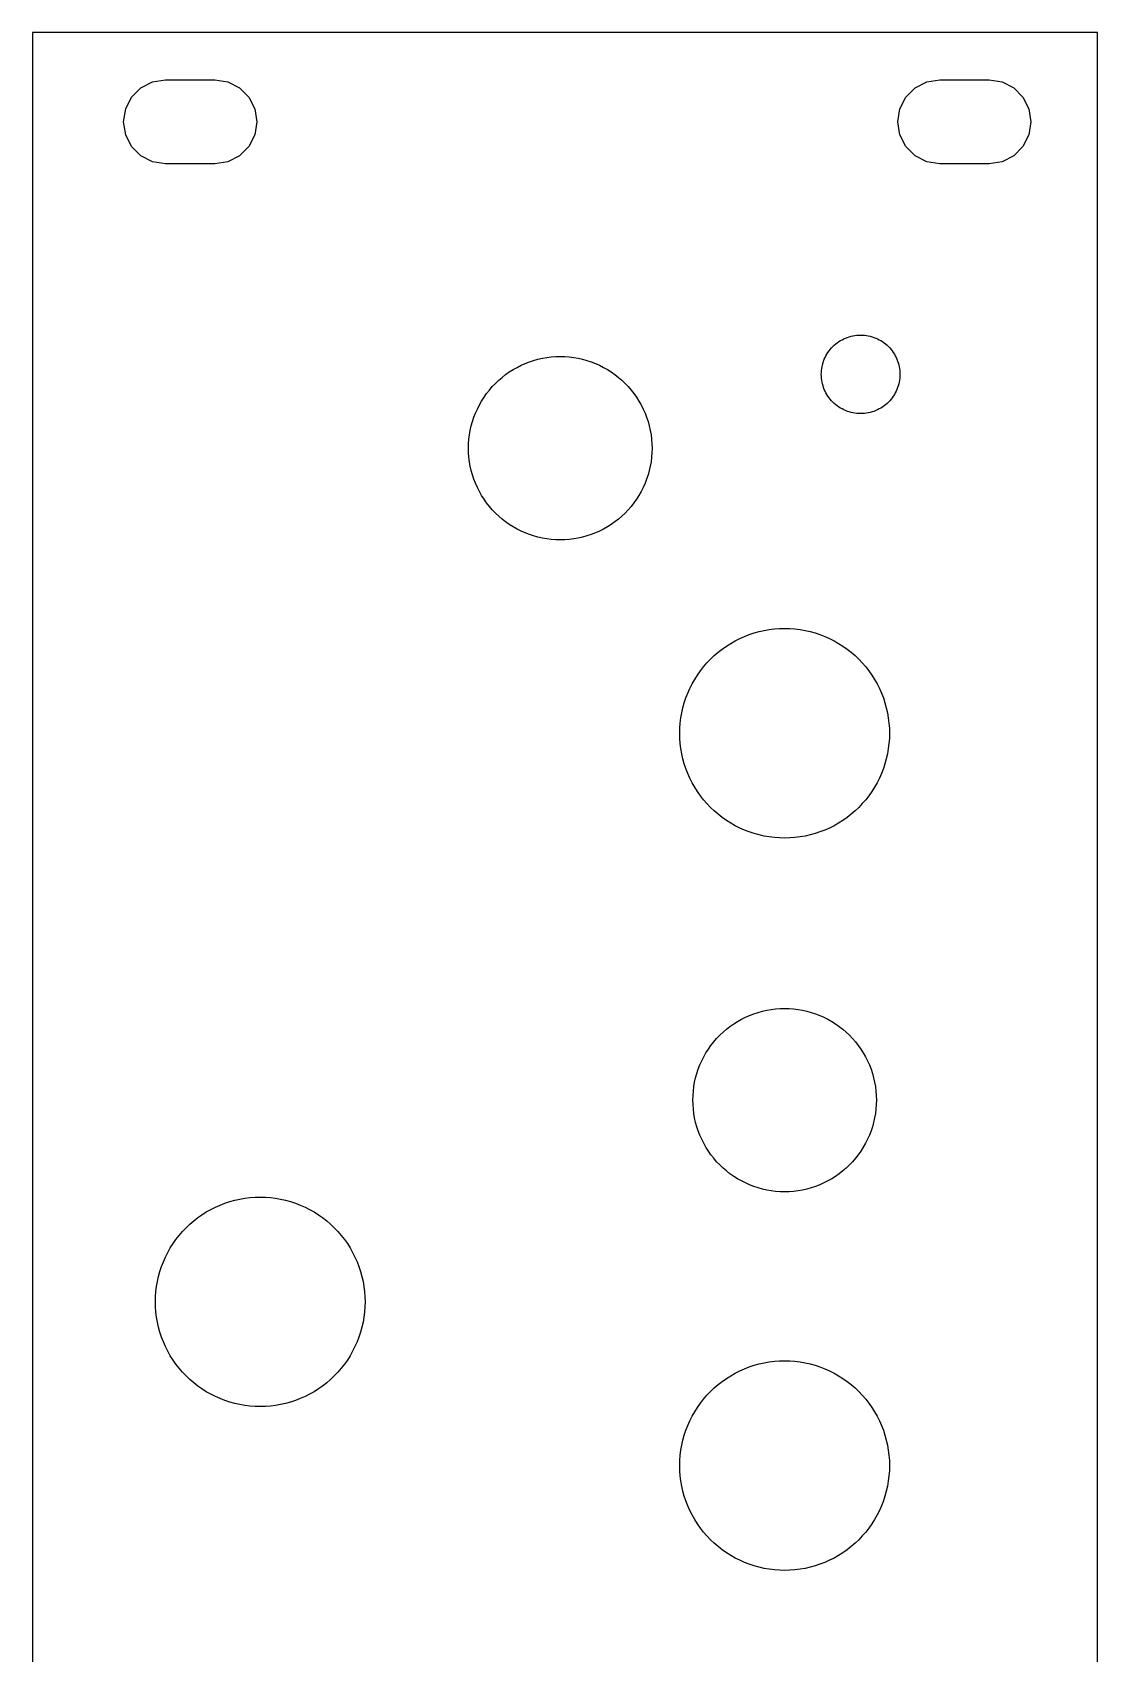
# Model space of a CAD drawing. Header units: metres. Extents: x -41 to 0, y -128 to 0.
# Drawn here: x -40.6 to 0, y -61.9 to 0 of the extents above; entities that cross this region are included whole.
import ezdxf

# ---------------------------------------------------------------- set-up
doc = ezdxf.new("R2010")
doc.units = ezdxf.units.M

msp = doc.modelspace()

# ---------------------------------------------------------------- linework, layer by layer
for p, q in [((0, 0), (-40.64, 0)), ((-40.64, 0), (-40.64, -128.5)), ((0, -128.5), (0, 0)), ((-36.0544, -1.89081), (-35.56, -1.8125)), ((-35.56, -1.8125), (-33.68, -1.8125)), ((-33.68, -1.8125), (-33.1856, -1.89081)), ((-6.51442, -1.89081), (-6.01999, -1.8125)), ((-6.01999, -1.8125), (-4.14, -1.8125)), ((-4.14, -1.8125), (-3.64557, -1.89081)), ((-37.0817, -2.91806), (-36.8544, -2.47203)), ((-36.8544, -2.47203), (-36.5004, -2.11807)), ((-36.5004, -2.11807), (-36.0544, -1.89081)), ((-33.1856, -1.89081), (-32.7395, -2.11807)), ((-32.7395, -2.11807), (-32.3856, -2.47203)), ((-32.3856, -2.47203), (-32.1583, -2.91806)), ((-7.54169, -2.91806), (-7.31442, -2.47203)), ((-7.31442, -2.47203), (-6.96045, -2.11807)), ((-6.96045, -2.11807), (-6.51442, -1.89081)), ((-3.64557, -1.89081), (-3.19954, -2.11807)), ((-3.19954, -2.11807), (-2.84557, -2.47203)), ((-2.84557, -2.47203), (-2.6183, -2.91806)), ((-37.16, -3.41249), (-37.0817, -2.91806)), ((-32.1583, -2.91806), (-32.08, -3.41249)), ((-7.62, -3.41249), (-7.54169, -2.91806)), ((-2.6183, -2.91806), (-2.53999, -3.41249)), ((-37.0817, -3.90692), (-37.16, -3.41249)), ((-32.08, -3.41249), (-32.1583, -3.90692)), ((-7.54169, -3.90692), (-7.62, -3.41249)), ((-2.53999, -3.41249), (-2.6183, -3.90692)), ((-36.8544, -4.35295), (-37.0817, -3.90692)), ((-32.1583, -3.90692), (-32.3856, -4.35295)), ((-7.31442, -4.35295), (-7.54169, -3.90692)), ((-2.6183, -3.90692), (-2.84557, -4.35295)), ((-36.5004, -4.70692), (-36.8544, -4.35295)), ((-36.0544, -4.93419), (-36.5004, -4.70692)), ((-35.56, -5.0125), (-36.0544, -4.93419)), ((-33.1856, -4.93419), (-33.68, -5.0125)), ((-32.7395, -4.70692), (-33.1856, -4.93419)), ((-32.3856, -4.35295), (-32.7395, -4.70692)), ((-6.96045, -4.70692), (-7.31442, -4.35295)), ((-6.51442, -4.93419), (-6.96045, -4.70692)), ((-6.01999, -5.0125), (-6.51442, -4.93419)), ((-3.64557, -4.93419), (-4.14, -5.0125)), ((-3.19954, -4.70692), (-3.64557, -4.93419)), ((-2.84557, -4.35295), (-3.19954, -4.70692)), ((-33.68, -5.0125), (-35.56, -5.0125)), ((-4.14, -5.0125), (-6.01999, -5.0125)), ((-9.81114, -11.7634), (-9.74709, -11.7271)), ((-9.74709, -11.7271), (-9.68132, -11.694)), ((-9.68132, -11.694), (-9.61401, -11.6642)), ((-9.61401, -11.6642), (-9.54533, -11.6377)), ((-9.54533, -11.6377), (-9.47542, -11.6146)), ((-9.47542, -11.6146), (-9.40446, -11.5949)), ((-9.40446, -11.5949), (-9.33263, -11.5788)), ((-9.33263, -11.5788), (-9.26009, -11.5662)), ((-9.26009, -11.5662), (-9.18701, -11.5572)), ((-9.18701, -11.5572), (-9.11359, -11.5518)), ((-9.11359, -11.5518), (-9.03999, -11.55)), ((-9.03999, -11.55), (-8.96638, -11.5518)), ((-8.96638, -11.5518), (-8.89296, -11.5572)), ((-8.89296, -11.5572), (-8.8199, -11.5662)), ((-8.8199, -11.5662), (-8.74736, -11.5788)), ((-8.74736, -11.5788), (-8.67552, -11.5949)), ((-8.67552, -11.5949), (-8.60457, -11.6146)), ((-8.60457, -11.6146), (-8.53465, -11.6377)), ((-8.53465, -11.6377), (-8.46597, -11.6642)), ((-8.46597, -11.6642), (-8.39867, -11.694)), ((-8.39867, -11.694), (-8.3329, -11.7271)), ((-8.3329, -11.7271), (-8.26884, -11.7634)), ((-20.843, -12.3868), (-20.6717, -12.3742)), ((-20.6717, -12.3742), (-20.5, -12.37)), ((-20.5, -12.37), (-20.3283, -12.3742)), ((-20.3283, -12.3742), (-20.1569, -12.3868)), ((-10.396, -12.4087), (-10.3629, -12.3429)), ((-10.3629, -12.3429), (-10.3266, -12.2788)), ((-10.3266, -12.2788), (-10.2872, -12.2166)), ((-10.2872, -12.2166), (-10.2448, -12.1564)), ((-10.2448, -12.1564), (-10.1995, -12.0984)), ((-10.1995, -12.0984), (-10.1514, -12.0426)), ((-10.1514, -12.0426), (-10.1006, -11.9893)), ((-10.1006, -11.9893), (-10.0473, -11.9386)), ((-10.0473, -11.9386), (-9.99158, -11.8905)), ((-9.99158, -11.8905), (-9.93355, -11.8452)), ((-9.93355, -11.8452), (-9.87335, -11.8028)), ((-9.87335, -11.8028), (-9.81114, -11.7634)), ((-8.26884, -11.7634), (-8.20663, -11.8028)), ((-8.20663, -11.8028), (-8.14644, -11.8452)), ((-8.14644, -11.8452), (-8.08841, -11.8905)), ((-8.08841, -11.8905), (-8.03265, -11.9386)), ((-8.03265, -11.9386), (-7.97934, -11.9893)), ((-7.97934, -11.9893), (-7.92856, -12.0426)), ((-7.92856, -12.0426), (-7.88048, -12.0984)), ((-7.88048, -12.0984), (-7.83517, -12.1564)), ((-7.83517, -12.1564), (-7.79279, -12.2166)), ((-7.79279, -12.2166), (-7.7534, -12.2788)), ((-7.7534, -12.2788), (-7.71712, -12.3429)), ((-7.71712, -12.3429), (-7.68401, -12.4087)), ((-22.5849, -13.0588), (-22.4445, -12.9599)), ((-22.4445, -12.9599), (-22.2993, -12.8679)), ((-22.2993, -12.8679), (-22.1499, -12.7833)), ((-22.1499, -12.7833), (-21.9964, -12.706)), ((-21.9964, -12.706), (-21.8394, -12.6364)), ((-21.8394, -12.6364), (-21.6791, -12.5746)), ((-21.6791, -12.5746), (-21.516, -12.5207)), ((-21.516, -12.5207), (-21.3504, -12.4749)), ((-21.3504, -12.4749), (-21.1828, -12.4372)), ((-21.1828, -12.4372), (-21.0135, -12.4079)), ((-21.0135, -12.4079), (-20.843, -12.3868)), ((-20.1569, -12.3868), (-19.9864, -12.4079)), ((-19.9864, -12.4079), (-19.8172, -12.4372)), ((-19.8172, -12.4372), (-19.6496, -12.4749)), ((-19.6496, -12.4749), (-19.484, -12.5207)), ((-19.484, -12.5207), (-19.3209, -12.5746)), ((-19.3209, -12.5746), (-19.1606, -12.6364)), ((-19.1606, -12.6364), (-19.0036, -12.706)), ((-19.0036, -12.706), (-18.8501, -12.7833)), ((-18.8501, -12.7833), (-18.7006, -12.8679)), ((-18.7006, -12.8679), (-18.5555, -12.9599)), ((-18.5555, -12.9599), (-18.415, -13.0588)), ((-10.54, -13.05), (-10.5382, -12.9764)), ((-10.5382, -12.9764), (-10.5328, -12.903)), ((-10.5328, -12.903), (-10.5238, -12.8299)), ((-10.5238, -12.8299), (-10.5112, -12.7574)), ((-10.5112, -12.7574), (-10.495, -12.6855)), ((-10.495, -12.6855), (-10.4754, -12.6146)), ((-10.4754, -12.6146), (-10.4523, -12.5447)), ((-10.4523, -12.5447), (-10.4258, -12.476)), ((-10.4258, -12.476), (-10.396, -12.4087)), ((-7.68401, -12.4087), (-7.65417, -12.476)), ((-7.65417, -12.476), (-7.62767, -12.5447)), ((-7.62767, -12.5447), (-7.60458, -12.6146)), ((-7.60458, -12.6146), (-7.58495, -12.6855)), ((-7.58495, -12.6855), (-7.56882, -12.7574)), ((-7.56882, -12.7574), (-7.55623, -12.8299)), ((-7.55623, -12.8299), (-7.54721, -12.903)), ((-7.54721, -12.903), (-7.54179, -12.9764)), ((-7.54179, -12.9764), (-7.53999, -13.05)), ((-23.2055, -13.6496), (-23.0933, -13.5195)), ((-23.0933, -13.5195), (-22.9749, -13.3951)), ((-22.9749, -13.3951), (-22.8504, -13.2767)), ((-22.8504, -13.2767), (-22.7204, -13.1645)), ((-22.7204, -13.1645), (-22.5849, -13.0588)), ((-18.415, -13.0588), (-18.2796, -13.1645)), ((-18.2796, -13.1645), (-18.1495, -13.2767)), ((-18.1495, -13.2767), (-18.0251, -13.3951)), ((-18.0251, -13.3951), (-17.9067, -13.5195)), ((-17.9067, -13.5195), (-17.7945, -13.6496)), ((-10.5382, -13.1236), (-10.54, -13.05)), ((-10.5328, -13.197), (-10.5382, -13.1236)), ((-10.5238, -13.2701), (-10.5328, -13.197)), ((-10.5112, -13.3426), (-10.5238, -13.2701)), ((-10.495, -13.4145), (-10.5112, -13.3426)), ((-10.4754, -13.4854), (-10.495, -13.4145)), ((-10.4523, -13.5553), (-10.4754, -13.4854)), ((-10.4258, -13.624), (-10.4523, -13.5553)), ((-7.62767, -13.5553), (-7.65417, -13.624)), ((-7.60458, -13.4854), (-7.62767, -13.5553)), ((-7.58495, -13.4145), (-7.60458, -13.4854)), ((-7.56882, -13.3426), (-7.58495, -13.4145)), ((-7.55623, -13.2701), (-7.56882, -13.3426)), ((-7.54721, -13.197), (-7.55623, -13.2701)), ((-7.54179, -13.1236), (-7.54721, -13.197)), ((-7.53999, -13.05), (-7.54179, -13.1236)), ((-23.664, -14.3736), (-23.5867, -14.2201)), ((-23.5867, -14.2201), (-23.502, -14.0706)), ((-23.502, -14.0706), (-23.4101, -13.9255)), ((-23.4101, -13.9255), (-23.3112, -13.785)), ((-23.3112, -13.785), (-23.2055, -13.6496)), ((-17.7945, -13.6496), (-17.6888, -13.785)), ((-17.6888, -13.785), (-17.5898, -13.9255)), ((-17.5898, -13.9255), (-17.4979, -14.0706)), ((-17.4979, -14.0706), (-17.4133, -14.2201)), ((-17.4133, -14.2201), (-17.336, -14.3736)), ((-10.396, -13.6913), (-10.4258, -13.624)), ((-10.3629, -13.7571), (-10.396, -13.6913)), ((-10.3266, -13.8212), (-10.3629, -13.7571)), ((-10.2872, -13.8833), (-10.3266, -13.8212)), ((-10.2448, -13.9435), (-10.2872, -13.8833)), ((-10.1995, -14.0016), (-10.2448, -13.9435)), ((-10.1514, -14.0573), (-10.1995, -14.0016)), ((-10.1006, -14.1107), (-10.1514, -14.0573)), ((-10.0473, -14.1614), (-10.1006, -14.1107)), ((-9.99158, -14.2095), (-10.0473, -14.1614)), ((-9.93355, -14.2548), (-9.99158, -14.2095)), ((-8.08841, -14.2095), (-8.14644, -14.2548)), ((-8.03265, -14.1614), (-8.08841, -14.2095)), ((-7.97934, -14.1107), (-8.03265, -14.1614)), ((-7.92856, -14.0573), (-7.97934, -14.1107)), ((-7.88048, -14.0016), (-7.92856, -14.0573)), ((-7.83517, -13.9435), (-7.88048, -14.0016)), ((-7.79279, -13.8833), (-7.83517, -13.9435)), ((-7.7534, -13.8212), (-7.79279, -13.8833)), ((-7.71712, -13.7571), (-7.7534, -13.8212)), ((-7.68401, -13.6913), (-7.71712, -13.7571)), ((-7.65417, -13.624), (-7.68401, -13.6913)), ((-23.8493, -14.854), (-23.7954, -14.6909)), ((-23.7954, -14.6909), (-23.7336, -14.5306)), ((-23.7336, -14.5306), (-23.664, -14.3736)), ((-17.336, -14.3736), (-17.2664, -14.5306)), ((-17.2664, -14.5306), (-17.2046, -14.6909)), ((-17.2046, -14.6909), (-17.1507, -14.854)), ((-9.87335, -14.2972), (-9.93355, -14.2548)), ((-9.81114, -14.3366), (-9.87335, -14.2972)), ((-9.74709, -14.3729), (-9.81114, -14.3366)), ((-9.68132, -14.406), (-9.74709, -14.3729)), ((-9.61401, -14.4358), (-9.68132, -14.406)), ((-9.54533, -14.4623), (-9.61401, -14.4358)), ((-9.47542, -14.4854), (-9.54533, -14.4623)), ((-9.40446, -14.505), (-9.47542, -14.4854)), ((-9.33263, -14.5212), (-9.40446, -14.505)), ((-9.26009, -14.5338), (-9.33263, -14.5212)), ((-9.18701, -14.5428), (-9.26009, -14.5338)), ((-9.11359, -14.5482), (-9.18701, -14.5428)), ((-9.03999, -14.55), (-9.11359, -14.5482)), ((-8.96638, -14.5482), (-9.03999, -14.55)), ((-8.89296, -14.5428), (-8.96638, -14.5482)), ((-8.8199, -14.5338), (-8.89296, -14.5428)), ((-8.74736, -14.5212), (-8.8199, -14.5338)), ((-8.67552, -14.505), (-8.74736, -14.5212)), ((-8.60457, -14.4854), (-8.67552, -14.505)), ((-8.53465, -14.4623), (-8.60457, -14.4854)), ((-8.46597, -14.4358), (-8.53465, -14.4623)), ((-8.39867, -14.406), (-8.46597, -14.4358)), ((-8.3329, -14.3729), (-8.39867, -14.406)), ((-8.26884, -14.3366), (-8.3329, -14.3729)), ((-8.20663, -14.2972), (-8.26884, -14.3366)), ((-8.14644, -14.2548), (-8.20663, -14.2972)), ((-23.9831, -15.5269), (-23.9621, -15.3564)), ((-23.9621, -15.3564), (-23.9327, -15.1872)), ((-23.9327, -15.1872), (-23.8951, -15.0196)), ((-23.8951, -15.0196), (-23.8493, -14.854)), ((-17.1507, -14.854), (-17.1049, -15.0196)), ((-17.1049, -15.0196), (-17.0672, -15.1872)), ((-17.0672, -15.1872), (-17.0379, -15.3564)), ((-17.0379, -15.3564), (-17.0168, -15.5269)), ((-24, -15.87), (-23.9958, -15.6983)), ((-23.9958, -16.0417), (-24, -15.87)), ((-23.9958, -15.6983), (-23.9831, -15.5269)), ((-23.9831, -16.2131), (-23.9958, -16.0417)), ((-17.0168, -15.5269), (-17.0042, -15.6983)), ((-17.0042, -16.0417), (-17.0168, -16.2131)), ((-17.0042, -15.6983), (-17, -15.87)), ((-17, -15.87), (-17.0042, -16.0417)), ((-23.9621, -16.3835), (-23.9831, -16.2131)), ((-23.9327, -16.5528), (-23.9621, -16.3835)), ((-23.8951, -16.7204), (-23.9327, -16.5528)), ((-17.0672, -16.5528), (-17.1049, -16.7204)), ((-17.0379, -16.3835), (-17.0672, -16.5528)), ((-17.0168, -16.2131), (-17.0379, -16.3835)), ((-23.8493, -16.886), (-23.8951, -16.7204)), ((-23.7954, -17.0491), (-23.8493, -16.886)), ((-23.7336, -17.2094), (-23.7954, -17.0491)), ((-23.664, -17.3664), (-23.7336, -17.2094)), ((-17.2664, -17.2094), (-17.336, -17.3664)), ((-17.2046, -17.0491), (-17.2664, -17.2094)), ((-17.1507, -16.886), (-17.2046, -17.0491)), ((-17.1049, -16.7204), (-17.1507, -16.886)), ((-23.5867, -17.5199), (-23.664, -17.3664)), ((-23.502, -17.6694), (-23.5867, -17.5199)), ((-23.4101, -17.8145), (-23.502, -17.6694)), ((-23.3112, -17.9549), (-23.4101, -17.8145)), ((-17.5898, -17.8145), (-17.6888, -17.9549)), ((-17.4979, -17.6694), (-17.5898, -17.8145)), ((-17.4133, -17.5199), (-17.4979, -17.6694)), ((-17.336, -17.3664), (-17.4133, -17.5199)), ((-23.2055, -18.0904), (-23.3112, -17.9549)), ((-23.0933, -18.2204), (-23.2055, -18.0904)), ((-22.9749, -18.3449), (-23.0933, -18.2204)), ((-22.8504, -18.4633), (-22.9749, -18.3449)), ((-22.7204, -18.5755), (-22.8504, -18.4633)), ((-18.1495, -18.4633), (-18.2796, -18.5755)), ((-18.0251, -18.3449), (-18.1495, -18.4633)), ((-17.9067, -18.2204), (-18.0251, -18.3449)), ((-17.7945, -18.0904), (-17.9067, -18.2204)), ((-17.6888, -17.9549), (-17.7945, -18.0904)), ((-22.5849, -18.6812), (-22.7204, -18.5755)), ((-22.4445, -18.7801), (-22.5849, -18.6812)), ((-22.2993, -18.872), (-22.4445, -18.7801)), ((-22.1499, -18.9567), (-22.2993, -18.872)), ((-21.9964, -19.034), (-22.1499, -18.9567)), ((-21.8394, -19.1036), (-21.9964, -19.034)), ((-21.6791, -19.1654), (-21.8394, -19.1036)), ((-21.516, -19.2193), (-21.6791, -19.1654)), ((-19.3209, -19.1654), (-19.484, -19.2193)), ((-19.1606, -19.1036), (-19.3209, -19.1654)), ((-19.0036, -19.034), (-19.1606, -19.1036)), ((-18.8501, -18.9567), (-19.0036, -19.034)), ((-18.7006, -18.872), (-18.8501, -18.9567)), ((-18.5555, -18.7801), (-18.7006, -18.872)), ((-18.415, -18.6812), (-18.5555, -18.7801)), ((-18.2796, -18.5755), (-18.415, -18.6812)), ((-21.3504, -19.2651), (-21.516, -19.2193)), ((-21.1828, -19.3027), (-21.3504, -19.2651)), ((-21.0135, -19.3321), (-21.1828, -19.3027)), ((-20.843, -19.3531), (-21.0135, -19.3321)), ((-20.6717, -19.3658), (-20.843, -19.3531)), ((-20.5, -19.37), (-20.6717, -19.3658)), ((-20.3283, -19.3658), (-20.5, -19.37)), ((-20.1569, -19.3531), (-20.3283, -19.3658)), ((-19.9864, -19.3321), (-20.1569, -19.3531)), ((-19.8172, -19.3027), (-19.9864, -19.3321)), ((-19.6496, -19.2651), (-19.8172, -19.3027)), ((-19.484, -19.2193), (-19.6496, -19.2651)), ((-13.1011, -22.9222), (-12.9119, -22.8699)), ((-12.9119, -22.8699), (-12.7204, -22.8269)), ((-12.7204, -22.8269), (-12.5269, -22.7933)), ((-12.5269, -22.7933), (-12.3321, -22.7693)), ((-12.3321, -22.7693), (-12.1363, -22.7548)), ((-12.1363, -22.7548), (-11.94, -22.75)), ((-11.94, -22.75), (-11.7437, -22.7548)), ((-11.7437, -22.7548), (-11.5479, -22.7693)), ((-11.5479, -22.7693), (-11.3531, -22.7933)), ((-11.3531, -22.7933), (-11.1596, -22.8269)), ((-11.1596, -22.8269), (-10.9681, -22.8699)), ((-10.9681, -22.8699), (-10.7789, -22.9222)), ((-14.3228, -23.5372), (-14.1623, -23.4241)), ((-14.1623, -23.4241), (-13.9964, -23.3191)), ((-13.9964, -23.3191), (-13.8256, -23.2223)), ((-13.8256, -23.2223), (-13.6502, -23.134)), ((-13.6502, -23.134), (-13.4707, -23.0545)), ((-13.4707, -23.0545), (-13.2876, -22.9838)), ((-13.2876, -22.9838), (-13.1011, -22.9222)), ((-10.7789, -22.9222), (-10.5924, -22.9838)), ((-10.5924, -22.9838), (-10.4093, -23.0545)), ((-10.4093, -23.0545), (-10.2298, -23.134)), ((-10.2298, -23.134), (-10.0544, -23.2223)), ((-10.0544, -23.2223), (-9.88358, -23.3191)), ((-9.88358, -23.3191), (-9.71771, -23.4241)), ((-9.71771, -23.4241), (-9.55719, -23.5372)), ((-15.032, -24.2124), (-14.9038, -24.0638)), ((-14.9038, -24.0638), (-14.7684, -23.9216)), ((-14.7684, -23.9216), (-14.6262, -23.7862)), ((-14.6262, -23.7862), (-14.4776, -23.658)), ((-14.4776, -23.658), (-14.3228, -23.5372)), ((-9.55719, -23.5372), (-9.40242, -23.658)), ((-9.40242, -23.658), (-9.25375, -23.7862)), ((-9.25375, -23.7862), (-9.11157, -23.9216)), ((-9.11157, -23.9216), (-8.97618, -24.0638)), ((-8.97618, -24.0638), (-8.84795, -24.2124)), ((-15.4677, -24.8644), (-15.3709, -24.6936)), ((-15.3709, -24.6936), (-15.2659, -24.5277)), ((-15.2659, -24.5277), (-15.1528, -24.3672)), ((-15.1528, -24.3672), (-15.032, -24.2124)), ((-8.84795, -24.2124), (-8.72716, -24.3672)), ((-8.72716, -24.3672), (-8.61412, -24.5277)), ((-8.61412, -24.5277), (-8.50908, -24.6936)), ((-8.50908, -24.6936), (-8.41231, -24.8644)), ((-15.7062, -25.4024), (-15.6355, -25.2193)), ((-15.6355, -25.2193), (-15.556, -25.0398)), ((-15.556, -25.0398), (-15.4677, -24.8644)), ((-8.41231, -24.8644), (-8.32404, -25.0398)), ((-8.32404, -25.0398), (-8.24448, -25.2193)), ((-8.24448, -25.2193), (-8.17381, -25.4024)), ((-15.8967, -26.1631), (-15.8631, -25.9696)), ((-15.8631, -25.9696), (-15.8201, -25.7781)), ((-15.8201, -25.7781), (-15.7678, -25.5889)), ((-15.7678, -25.5889), (-15.7062, -25.4024)), ((-8.17381, -25.4024), (-8.11223, -25.5889)), ((-8.11223, -25.5889), (-8.05986, -25.7781)), ((-8.05986, -25.7781), (-8.01685, -25.9696)), ((-8.01685, -25.9696), (-7.98329, -26.1631)), ((-15.94, -26.75), (-15.9352, -26.5537)), ((-15.9352, -26.5537), (-15.9207, -26.3579)), ((-15.9207, -26.3579), (-15.8967, -26.1631)), ((-7.98329, -26.1631), (-7.95926, -26.3579)), ((-7.95926, -26.3579), (-7.94481, -26.5537)), ((-7.94481, -26.5537), (-7.93999, -26.75)), ((-15.9352, -26.9463), (-15.94, -26.75)), ((-15.9207, -27.1421), (-15.9352, -26.9463)), ((-15.8967, -27.3369), (-15.9207, -27.1421)), ((-7.95926, -27.1421), (-7.98329, -27.3369)), ((-7.94481, -26.9463), (-7.95926, -27.1421)), ((-7.93999, -26.75), (-7.94481, -26.9463)), ((-15.8631, -27.5303), (-15.8967, -27.3369)), ((-15.8201, -27.7219), (-15.8631, -27.5303)), ((-15.7678, -27.9111), (-15.8201, -27.7219)), ((-8.05986, -27.7219), (-8.11223, -27.9111)), ((-8.01685, -27.5303), (-8.05986, -27.7219)), ((-7.98329, -27.3369), (-8.01685, -27.5303)), ((-15.7062, -28.0975), (-15.7678, -27.9111)), ((-15.6355, -28.2807), (-15.7062, -28.0975)), ((-15.556, -28.4602), (-15.6355, -28.2807)), ((-15.4677, -28.6356), (-15.556, -28.4602)), ((-8.32404, -28.4602), (-8.41231, -28.6356)), ((-8.24448, -28.2807), (-8.32404, -28.4602)), ((-8.17381, -28.0975), (-8.24448, -28.2807)), ((-8.11223, -27.9111), (-8.17381, -28.0975)), ((-15.3709, -28.8064), (-15.4677, -28.6356)), ((-15.2659, -28.9723), (-15.3709, -28.8064)), ((-15.1528, -29.1328), (-15.2659, -28.9723)), ((-8.61412, -28.9723), (-8.72716, -29.1328)), ((-8.50908, -28.8064), (-8.61412, -28.9723)), ((-8.41231, -28.6356), (-8.50908, -28.8064)), ((-15.032, -29.2876), (-15.1528, -29.1328)), ((-14.9038, -29.4362), (-15.032, -29.2876)), ((-14.7684, -29.5784), (-14.9038, -29.4362)), ((-14.6262, -29.7138), (-14.7684, -29.5784)), ((-9.11157, -29.5784), (-9.25375, -29.7138)), ((-8.97618, -29.4362), (-9.11157, -29.5784)), ((-8.84795, -29.2876), (-8.97618, -29.4362)), ((-8.72716, -29.1328), (-8.84795, -29.2876)), ((-14.4776, -29.842), (-14.6262, -29.7138)), ((-14.3228, -29.9628), (-14.4776, -29.842)), ((-14.1623, -30.0759), (-14.3228, -29.9628)), ((-13.9964, -30.1809), (-14.1623, -30.0759)), ((-13.8256, -30.2777), (-13.9964, -30.1809)), ((-13.6502, -30.366), (-13.8256, -30.2777)), ((-10.0544, -30.2777), (-10.2298, -30.366)), ((-9.88358, -30.1809), (-10.0544, -30.2777)), ((-9.71771, -30.0759), (-9.88358, -30.1809)), ((-9.55719, -29.9628), (-9.71771, -30.0759)), ((-9.40242, -29.842), (-9.55719, -29.9628)), ((-9.25375, -29.7138), (-9.40242, -29.842)), ((-13.4707, -30.4455), (-13.6502, -30.366)), ((-13.2876, -30.5162), (-13.4707, -30.4455)), ((-13.1011, -30.5778), (-13.2876, -30.5162)), ((-12.9119, -30.6301), (-13.1011, -30.5778)), ((-12.7204, -30.6731), (-12.9119, -30.6301)), ((-12.5269, -30.7067), (-12.7204, -30.6731)), ((-12.3321, -30.7307), (-12.5269, -30.7067)), ((-12.1363, -30.7452), (-12.3321, -30.7307)), ((-11.94, -30.75), (-12.1363, -30.7452)), ((-11.7437, -30.7452), (-11.94, -30.75)), ((-11.5479, -30.7307), (-11.7437, -30.7452)), ((-11.3531, -30.7067), (-11.5479, -30.7307)), ((-11.1596, -30.6731), (-11.3531, -30.7067)), ((-10.9681, -30.6301), (-11.1596, -30.6731)), ((-10.7789, -30.5778), (-10.9681, -30.6301)), ((-10.5924, -30.5162), (-10.7789, -30.5778)), ((-10.4093, -30.4455), (-10.5924, -30.5162)), ((-10.2298, -30.366), (-10.4093, -30.4455)), ((-13.7393, -37.7479), (-13.5899, -37.6633)), ((-13.5899, -37.6633), (-13.4364, -37.586)), ((-13.4364, -37.586), (-13.2794, -37.5164)), ((-13.2794, -37.5164), (-13.1191, -37.4546)), ((-13.1191, -37.4546), (-12.956, -37.4007)), ((-12.956, -37.4007), (-12.7904, -37.3549)), ((-12.7904, -37.3549), (-12.6228, -37.3172)), ((-12.6228, -37.3172), (-12.4536, -37.2879)), ((-12.4536, -37.2879), (-12.2831, -37.2668)), ((-12.2831, -37.2668), (-12.1117, -37.2542)), ((-12.1117, -37.2542), (-11.94, -37.25)), ((-11.94, -37.25), (-11.7682, -37.2542)), ((-11.7682, -37.2542), (-11.5969, -37.2668)), ((-11.5969, -37.2668), (-11.4264, -37.2879)), ((-11.4264, -37.2879), (-11.2572, -37.3172)), ((-11.2572, -37.3172), (-11.0896, -37.3549)), ((-11.0896, -37.3549), (-10.924, -37.4007)), ((-10.924, -37.4007), (-10.7609, -37.4546)), ((-10.7609, -37.4546), (-10.6006, -37.5164)), ((-10.6006, -37.5164), (-10.4435, -37.586)), ((-10.4435, -37.586), (-10.2901, -37.6633)), ((-10.2901, -37.6633), (-10.1406, -37.7479)), ((-14.5333, -38.3995), (-14.4149, -38.2751)), ((-14.4149, -38.2751), (-14.2905, -38.1567)), ((-14.2905, -38.1567), (-14.1604, -38.0445)), ((-14.1604, -38.0445), (-14.0249, -37.9388)), ((-14.0249, -37.9388), (-13.8845, -37.8398)), ((-13.8845, -37.8398), (-13.7393, -37.7479)), ((-10.1406, -37.7479), (-9.9955, -37.8398)), ((-9.9955, -37.8398), (-9.85504, -37.9388)), ((-9.85504, -37.9388), (-9.71962, -38.0445)), ((-9.71962, -38.0445), (-9.58954, -38.1567)), ((-9.58954, -38.1567), (-9.46512, -38.2751)), ((-9.46512, -38.2751), (-9.34666, -38.3995)), ((-15.0267, -39.1001), (-14.942, -38.9506)), ((-14.942, -38.9506), (-14.8501, -38.8055)), ((-14.8501, -38.8055), (-14.7512, -38.6651)), ((-14.7512, -38.6651), (-14.6455, -38.5296)), ((-14.6455, -38.5296), (-14.5333, -38.3995)), ((-9.34666, -38.3995), (-9.23445, -38.5296)), ((-9.23445, -38.5296), (-9.12877, -38.6651)), ((-9.12877, -38.6651), (-9.02985, -38.8055)), ((-9.02985, -38.8055), (-8.93794, -38.9506)), ((-8.93794, -38.9506), (-8.85327, -39.1001)), ((-15.2893, -39.734), (-15.2354, -39.5709)), ((-15.2354, -39.5709), (-15.1736, -39.4106)), ((-15.1736, -39.4106), (-15.104, -39.2536)), ((-15.104, -39.2536), (-15.0267, -39.1001)), ((-8.85327, -39.1001), (-8.77603, -39.2536)), ((-8.77603, -39.2536), (-8.70642, -39.4106)), ((-8.70642, -39.4106), (-8.64459, -39.5709)), ((-8.64459, -39.5709), (-8.5907, -39.734)), ((-15.4021, -40.2364), (-15.3727, -40.0672)), ((-15.3727, -40.0672), (-15.3351, -39.8996)), ((-15.3351, -39.8996), (-15.2893, -39.734)), ((-8.5907, -39.734), (-8.54488, -39.8996)), ((-8.54488, -39.8996), (-8.50725, -40.0672)), ((-8.50725, -40.0672), (-8.47787, -40.2364)), ((-15.44, -40.75), (-15.4358, -40.5783)), ((-15.4358, -40.9217), (-15.44, -40.75)), ((-15.4358, -40.5783), (-15.4231, -40.4069)), ((-15.4231, -40.4069), (-15.4021, -40.2364)), ((-8.47787, -40.2364), (-8.45685, -40.4069)), ((-8.45685, -40.4069), (-8.44421, -40.5783)), ((-8.44421, -40.5783), (-8.43999, -40.75)), ((-8.43999, -40.75), (-8.44421, -40.9217)), ((-15.4231, -41.093), (-15.4358, -40.9217)), ((-15.4021, -41.2635), (-15.4231, -41.093)), ((-15.3727, -41.4328), (-15.4021, -41.2635)), ((-15.3351, -41.6004), (-15.3727, -41.4328)), ((-8.50725, -41.4328), (-8.54488, -41.6004)), ((-8.47787, -41.2635), (-8.50725, -41.4328)), ((-8.45685, -41.093), (-8.47787, -41.2635)), ((-8.44421, -40.9217), (-8.45685, -41.093)), ((-15.2893, -41.766), (-15.3351, -41.6004)), ((-15.2354, -41.9291), (-15.2893, -41.766)), ((-15.1736, -42.0894), (-15.2354, -41.9291)), ((-8.64459, -41.9291), (-8.70642, -42.0894)), ((-8.5907, -41.766), (-8.64459, -41.9291)), ((-8.54488, -41.6004), (-8.5907, -41.766)), ((-15.104, -42.2464), (-15.1736, -42.0894)), ((-15.0267, -42.3999), (-15.104, -42.2464)), ((-14.942, -42.5493), (-15.0267, -42.3999)), ((-14.8501, -42.6945), (-14.942, -42.5493)), ((-8.93794, -42.5493), (-9.02985, -42.6945)), ((-8.85327, -42.3999), (-8.93794, -42.5493)), ((-8.77603, -42.2464), (-8.85327, -42.3999)), ((-8.70642, -42.0894), (-8.77603, -42.2464)), ((-14.7512, -42.8349), (-14.8501, -42.6945)), ((-14.6455, -42.9704), (-14.7512, -42.8349)), ((-14.5333, -43.1004), (-14.6455, -42.9704)), ((-14.4149, -43.2249), (-14.5333, -43.1004)), ((-14.2905, -43.3433), (-14.4149, -43.2249)), ((-9.46512, -43.2249), (-9.58954, -43.3433)), ((-9.34666, -43.1004), (-9.46512, -43.2249)), ((-9.23445, -42.9704), (-9.34666, -43.1004)), ((-9.12877, -42.8349), (-9.23445, -42.9704)), ((-9.02985, -42.6945), (-9.12877, -42.8349)), ((-14.1604, -43.4555), (-14.2905, -43.3433)), ((-14.0249, -43.5612), (-14.1604, -43.4555)), ((-13.8845, -43.6601), (-14.0249, -43.5612)), ((-13.7393, -43.752), (-13.8845, -43.6601)), ((-13.5899, -43.8367), (-13.7393, -43.752)), ((-13.4364, -43.914), (-13.5899, -43.8367)), ((-13.2794, -43.9836), (-13.4364, -43.914)), ((-10.4435, -43.914), (-10.6006, -43.9836)), ((-10.2901, -43.8367), (-10.4435, -43.914)), ((-10.1406, -43.752), (-10.2901, -43.8367)), ((-9.9955, -43.6601), (-10.1406, -43.752)), ((-9.85504, -43.5612), (-9.9955, -43.6601)), ((-9.71962, -43.4555), (-9.85504, -43.5612)), ((-9.58954, -43.3433), (-9.71962, -43.4555)), ((-32.9219, -44.5699), (-32.7304, -44.5269)), ((-32.7304, -44.5269), (-32.5369, -44.4933)), ((-32.5369, -44.4933), (-32.3421, -44.4693)), ((-32.3421, -44.4693), (-32.1463, -44.4548)), ((-32.1463, -44.4548), (-31.95, -44.45)), ((-31.95, -44.45), (-31.7537, -44.4548)), ((-31.7537, -44.4548), (-31.5579, -44.4693)), ((-31.5579, -44.4693), (-31.3631, -44.4933)), ((-31.3631, -44.4933), (-31.1696, -44.5269)), ((-31.1696, -44.5269), (-30.9781, -44.5699)), ((-13.1191, -44.0454), (-13.2794, -43.9836)), ((-12.956, -44.0993), (-13.1191, -44.0454)), ((-12.7904, -44.1451), (-12.956, -44.0993)), ((-12.6228, -44.1827), (-12.7904, -44.1451)), ((-12.4536, -44.2121), (-12.6228, -44.1827)), ((-12.2831, -44.2331), (-12.4536, -44.2121)), ((-12.1117, -44.2458), (-12.2831, -44.2331)), ((-11.94, -44.25), (-12.1117, -44.2458)), ((-11.7682, -44.2458), (-11.94, -44.25)), ((-11.5969, -44.2331), (-11.7682, -44.2458)), ((-11.4264, -44.2121), (-11.5969, -44.2331)), ((-11.2572, -44.1827), (-11.4264, -44.2121)), ((-11.0896, -44.1451), (-11.2572, -44.1827)), ((-10.924, -44.0993), (-11.0896, -44.1451)), ((-10.7609, -44.0454), (-10.924, -44.0993)), ((-10.6006, -43.9836), (-10.7609, -44.0454)), ((-34.3328, -45.2372), (-34.1723, -45.1241)), ((-34.1723, -45.1241), (-34.0064, -45.0191)), ((-34.0064, -45.0191), (-33.8356, -44.9223)), ((-33.8356, -44.9223), (-33.6602, -44.834)), ((-33.6602, -44.834), (-33.4807, -44.7545)), ((-33.4807, -44.7545), (-33.2975, -44.6838)), ((-33.2975, -44.6838), (-33.1111, -44.6222)), ((-33.1111, -44.6222), (-32.9219, -44.5699)), ((-30.9781, -44.5699), (-30.7888, -44.6222)), ((-30.7888, -44.6222), (-30.6024, -44.6838)), ((-30.6024, -44.6838), (-30.4193, -44.7545)), ((-30.4193, -44.7545), (-30.2398, -44.834)), ((-30.2398, -44.834), (-30.0644, -44.9223)), ((-30.0644, -44.9223), (-29.8936, -45.0191)), ((-29.8936, -45.0191), (-29.7277, -45.1241)), ((-29.7277, -45.1241), (-29.5672, -45.2372)), ((-35.042, -45.9124), (-34.9138, -45.7638)), ((-34.9138, -45.7638), (-34.7784, -45.6216)), ((-34.7784, -45.6216), (-34.6362, -45.4862)), ((-34.6362, -45.4862), (-34.4876, -45.358)), ((-34.4876, -45.358), (-34.3328, -45.2372)), ((-29.5672, -45.2372), (-29.4124, -45.358)), ((-29.4124, -45.358), (-29.2638, -45.4862)), ((-29.2638, -45.4862), (-29.1216, -45.6216)), ((-29.1216, -45.6216), (-28.9862, -45.7638)), ((-28.9862, -45.7638), (-28.858, -45.9124)), ((-35.4777, -46.5644), (-35.3809, -46.3936)), ((-35.3809, -46.3936), (-35.2759, -46.2277)), ((-35.2759, -46.2277), (-35.1628, -46.0672)), ((-35.1628, -46.0672), (-35.042, -45.9124)), ((-28.858, -45.9124), (-28.7372, -46.0672)), ((-28.7372, -46.0672), (-28.6241, -46.2277)), ((-28.6241, -46.2277), (-28.5191, -46.3936)), ((-28.5191, -46.3936), (-28.4223, -46.5644)), ((-35.7162, -47.1024), (-35.6455, -46.9193)), ((-35.6455, -46.9193), (-35.5659, -46.7398)), ((-35.5659, -46.7398), (-35.4777, -46.5644)), ((-28.4223, -46.5644), (-28.334, -46.7398)), ((-28.334, -46.7398), (-28.2545, -46.9193)), ((-28.2545, -46.9193), (-28.1838, -47.1024)), ((-35.8731, -47.6696), (-35.8301, -47.4781)), ((-35.8301, -47.4781), (-35.7778, -47.2888)), ((-35.7778, -47.2888), (-35.7162, -47.1024)), ((-28.1838, -47.1024), (-28.1222, -47.2888)), ((-28.1222, -47.2888), (-28.0699, -47.4781)), ((-28.0699, -47.4781), (-28.0269, -47.6696)), ((-35.95, -48.45), (-35.9452, -48.2537)), ((-35.9452, -48.2537), (-35.9307, -48.0579)), ((-35.9307, -48.0579), (-35.9067, -47.8631)), ((-35.9067, -47.8631), (-35.8731, -47.6696)), ((-28.0269, -47.6696), (-27.9933, -47.8631)), ((-27.9933, -47.8631), (-27.9693, -48.0579)), ((-27.9693, -48.0579), (-27.9548, -48.2537)), ((-27.9548, -48.2537), (-27.95, -48.45)), ((-35.9452, -48.6463), (-35.95, -48.45)), ((-35.9307, -48.8421), (-35.9452, -48.6463)), ((-35.9067, -49.0369), (-35.9307, -48.8421)), ((-27.9693, -48.8421), (-27.9933, -49.0369)), ((-27.9548, -48.6463), (-27.9693, -48.8421)), ((-27.95, -48.45), (-27.9548, -48.6463)), ((-35.8731, -49.2304), (-35.9067, -49.0369)), ((-35.8301, -49.4219), (-35.8731, -49.2304)), ((-35.7778, -49.6111), (-35.8301, -49.4219)), ((-28.0699, -49.4219), (-28.1222, -49.6111)), ((-28.0269, -49.2304), (-28.0699, -49.4219)), ((-27.9933, -49.0369), (-28.0269, -49.2304)), ((-35.7162, -49.7975), (-35.7778, -49.6111)), ((-35.6455, -49.9807), (-35.7162, -49.7975)), ((-35.5659, -50.1602), (-35.6455, -49.9807)), ((-28.2545, -49.9807), (-28.334, -50.1602)), ((-28.1838, -49.7975), (-28.2545, -49.9807)), ((-28.1222, -49.6111), (-28.1838, -49.7975)), ((-35.4777, -50.3356), (-35.5659, -50.1602)), ((-35.3809, -50.5064), (-35.4777, -50.3356)), ((-35.2759, -50.6723), (-35.3809, -50.5064)), ((-35.1628, -50.8328), (-35.2759, -50.6723)), ((-28.6241, -50.6723), (-28.7372, -50.8328)), ((-28.5191, -50.5064), (-28.6241, -50.6723)), ((-28.4223, -50.3356), (-28.5191, -50.5064)), ((-28.334, -50.1602), (-28.4223, -50.3356)), ((-12.5269, -50.7433), (-12.3321, -50.7193)), ((-12.3321, -50.7193), (-12.1363, -50.7048)), ((-12.1363, -50.7048), (-11.94, -50.7)), ((-11.94, -50.7), (-11.7437, -50.7048)), ((-11.7437, -50.7048), (-11.5479, -50.7193)), ((-11.5479, -50.7193), (-11.3531, -50.7433)), ((-35.042, -50.9876), (-35.1628, -50.8328)), ((-34.9138, -51.1362), (-35.042, -50.9876)), ((-34.7784, -51.2784), (-34.9138, -51.1362)), ((-34.6362, -51.4138), (-34.7784, -51.2784)), ((-29.1216, -51.2784), (-29.2638, -51.4138)), ((-28.9862, -51.1362), (-29.1216, -51.2784)), ((-28.858, -50.9876), (-28.9862, -51.1362)), ((-28.7372, -50.8328), (-28.858, -50.9876)), ((-14.1623, -51.3741), (-13.9964, -51.2691)), ((-13.9964, -51.2691), (-13.8256, -51.1723)), ((-13.8256, -51.1723), (-13.6502, -51.084)), ((-13.6502, -51.084), (-13.4707, -51.0045)), ((-13.4707, -51.0045), (-13.2876, -50.9338)), ((-13.2876, -50.9338), (-13.1011, -50.8722)), ((-13.1011, -50.8722), (-12.9119, -50.8199)), ((-12.9119, -50.8199), (-12.7204, -50.7769)), ((-12.7204, -50.7769), (-12.5269, -50.7433)), ((-11.3531, -50.7433), (-11.1596, -50.7769)), ((-11.1596, -50.7769), (-10.9681, -50.8199)), ((-10.9681, -50.8199), (-10.7789, -50.8722)), ((-10.7789, -50.8722), (-10.5924, -50.9338)), ((-10.5924, -50.9338), (-10.4093, -51.0045)), ((-10.4093, -51.0045), (-10.2298, -51.084)), ((-10.2298, -51.084), (-10.0544, -51.1723)), ((-10.0544, -51.1723), (-9.88358, -51.2691)), ((-9.88358, -51.2691), (-9.71771, -51.3741)), ((-34.4876, -51.542), (-34.6362, -51.4138)), ((-34.3328, -51.6628), (-34.4876, -51.542)), ((-34.1723, -51.7759), (-34.3328, -51.6628)), ((-34.0064, -51.8809), (-34.1723, -51.7759)), ((-33.8356, -51.9777), (-34.0064, -51.8809)), ((-29.8936, -51.8809), (-30.0644, -51.9777)), ((-29.7277, -51.7759), (-29.8936, -51.8809)), ((-29.5672, -51.6628), (-29.7277, -51.7759)), ((-29.4124, -51.542), (-29.5672, -51.6628)), ((-29.2638, -51.4138), (-29.4124, -51.542)), ((-14.9038, -52.0138), (-14.7684, -51.8716)), ((-14.7684, -51.8716), (-14.6262, -51.7362)), ((-14.6262, -51.7362), (-14.4776, -51.608)), ((-14.4776, -51.608), (-14.3228, -51.4872)), ((-14.3228, -51.4872), (-14.1623, -51.3741)), ((-9.71771, -51.3741), (-9.55719, -51.4872)), ((-9.55719, -51.4872), (-9.40242, -51.608)), ((-9.40242, -51.608), (-9.25375, -51.7362)), ((-9.25375, -51.7362), (-9.11157, -51.8716)), ((-9.11157, -51.8716), (-8.97618, -52.0138)), ((-33.6602, -52.0659), (-33.8356, -51.9777)), ((-33.4807, -52.1455), (-33.6602, -52.0659)), ((-33.2975, -52.2162), (-33.4807, -52.1455)), ((-33.1111, -52.2778), (-33.2975, -52.2162)), ((-32.9219, -52.3301), (-33.1111, -52.2778)), ((-32.7304, -52.3731), (-32.9219, -52.3301)), ((-32.5369, -52.4067), (-32.7304, -52.3731)), ((-32.3421, -52.4307), (-32.5369, -52.4067)), ((-32.1463, -52.4452), (-32.3421, -52.4307)), ((-31.95, -52.45), (-32.1463, -52.4452)), ((-31.7537, -52.4452), (-31.95, -52.45)), ((-31.5579, -52.4307), (-31.7537, -52.4452)), ((-31.3631, -52.4067), (-31.5579, -52.4307)), ((-31.1696, -52.3731), (-31.3631, -52.4067)), ((-30.9781, -52.3301), (-31.1696, -52.3731)), ((-30.7888, -52.2778), (-30.9781, -52.3301)), ((-30.6024, -52.2162), (-30.7888, -52.2778)), ((-30.4193, -52.1455), (-30.6024, -52.2162)), ((-30.2398, -52.0659), (-30.4193, -52.1455)), ((-30.0644, -51.9777), (-30.2398, -52.0659)), ((-15.3709, -52.6436), (-15.2659, -52.4777)), ((-15.2659, -52.4777), (-15.1528, -52.3172)), ((-15.1528, -52.3172), (-15.032, -52.1624)), ((-15.032, -52.1624), (-14.9038, -52.0138)), ((-8.97618, -52.0138), (-8.84795, -52.1624)), ((-8.84795, -52.1624), (-8.72716, -52.3172)), ((-8.72716, -52.3172), (-8.61412, -52.4777)), ((-8.61412, -52.4777), (-8.50908, -52.6436)), ((-15.7062, -53.3524), (-15.6355, -53.1693)), ((-15.6355, -53.1693), (-15.556, -52.9898)), ((-15.556, -52.9898), (-15.4677, -52.8144)), ((-15.4677, -52.8144), (-15.3709, -52.6436)), ((-8.50908, -52.6436), (-8.41231, -52.8144)), ((-8.41231, -52.8144), (-8.32404, -52.9898)), ((-8.32404, -52.9898), (-8.24448, -53.1693)), ((-8.24448, -53.1693), (-8.17381, -53.3524)), ((-15.8631, -53.9196), (-15.8201, -53.7281)), ((-15.8201, -53.7281), (-15.7678, -53.5388)), ((-15.7678, -53.5388), (-15.7062, -53.3524)), ((-8.17381, -53.3524), (-8.11223, -53.5388)), ((-8.11223, -53.5388), (-8.05986, -53.7281)), ((-8.05986, -53.7281), (-8.01685, -53.9196)), ((-15.9352, -54.5037), (-15.9207, -54.3079)), ((-15.9207, -54.3079), (-15.8967, -54.1131)), ((-15.8967, -54.1131), (-15.8631, -53.9196)), ((-8.01685, -53.9196), (-7.98329, -54.1131)), ((-7.98329, -54.1131), (-7.95926, -54.3079)), ((-7.95926, -54.3079), (-7.94481, -54.5037)), ((-15.94, -54.7), (-15.9352, -54.5037)), ((-15.9352, -54.8963), (-15.94, -54.7)), ((-15.9207, -55.0921), (-15.9352, -54.8963)), ((-7.94481, -54.8963), (-7.95926, -55.0921)), ((-7.94481, -54.5037), (-7.93999, -54.7)), ((-7.93999, -54.7), (-7.94481, -54.8963)), ((-15.8967, -55.2869), (-15.9207, -55.0921)), ((-15.8631, -55.4804), (-15.8967, -55.2869)), ((-15.8201, -55.6719), (-15.8631, -55.4804)), ((-15.7678, -55.8611), (-15.8201, -55.6719)), ((-8.05986, -55.6719), (-8.11223, -55.8611)), ((-8.01685, -55.4804), (-8.05986, -55.6719)), ((-7.98329, -55.2869), (-8.01685, -55.4804)), ((-7.95926, -55.0921), (-7.98329, -55.2869)), ((-15.7062, -56.0475), (-15.7678, -55.8611)), ((-15.6355, -56.2307), (-15.7062, -56.0475)), ((-15.556, -56.4102), (-15.6355, -56.2307)), ((-8.24448, -56.2307), (-8.32404, -56.4102)), ((-8.17381, -56.0475), (-8.24448, -56.2307)), ((-8.11223, -55.8611), (-8.17381, -56.0475)), ((-15.4677, -56.5856), (-15.556, -56.4102)), ((-15.3709, -56.7564), (-15.4677, -56.5856)), ((-15.2659, -56.9223), (-15.3709, -56.7564)), ((-15.1528, -57.0828), (-15.2659, -56.9223)), ((-8.61412, -56.9223), (-8.72716, -57.0828)), ((-8.50908, -56.7564), (-8.61412, -56.9223)), ((-8.41231, -56.5856), (-8.50908, -56.7564)), ((-8.32404, -56.4102), (-8.41231, -56.5856)), ((-15.032, -57.2376), (-15.1528, -57.0828)), ((-14.9038, -57.3862), (-15.032, -57.2376)), ((-14.7684, -57.5284), (-14.9038, -57.3862)), ((-14.6262, -57.6638), (-14.7684, -57.5284)), ((-9.11157, -57.5284), (-9.25375, -57.6638)), ((-8.97618, -57.3862), (-9.11157, -57.5284)), ((-8.84795, -57.2376), (-8.97618, -57.3862)), ((-8.72716, -57.0828), (-8.84795, -57.2376)), ((-14.4776, -57.792), (-14.6262, -57.6638)), ((-14.3228, -57.9128), (-14.4776, -57.792)), ((-14.1623, -58.0259), (-14.3228, -57.9128)), ((-13.9964, -58.1309), (-14.1623, -58.0259)), ((-13.8256, -58.2277), (-13.9964, -58.1309)), ((-9.88358, -58.1309), (-10.0544, -58.2277)), ((-9.71771, -58.0259), (-9.88358, -58.1309)), ((-9.55719, -57.9128), (-9.71771, -58.0259)), ((-9.40242, -57.792), (-9.55719, -57.9128)), ((-9.25375, -57.6638), (-9.40242, -57.792)), ((-13.6502, -58.3159), (-13.8256, -58.2277)), ((-13.4707, -58.3955), (-13.6502, -58.3159)), ((-13.2876, -58.4662), (-13.4707, -58.3955)), ((-13.1011, -58.5278), (-13.2876, -58.4662)), ((-12.9119, -58.5801), (-13.1011, -58.5278)), ((-12.7204, -58.6231), (-12.9119, -58.5801)), ((-12.5269, -58.6567), (-12.7204, -58.6231)), ((-12.3321, -58.6807), (-12.5269, -58.6567)), ((-12.1363, -58.6952), (-12.3321, -58.6807)), ((-11.94, -58.7), (-12.1363, -58.6952)), ((-11.7437, -58.6952), (-11.94, -58.7)), ((-11.5479, -58.6807), (-11.7437, -58.6952)), ((-11.3531, -58.6567), (-11.5479, -58.6807)), ((-11.1596, -58.6231), (-11.3531, -58.6567)), ((-10.9681, -58.5801), (-11.1596, -58.6231)), ((-10.7789, -58.5278), (-10.9681, -58.5801)), ((-10.5924, -58.4662), (-10.7789, -58.5278)), ((-10.4093, -58.3955), (-10.5924, -58.4662)), ((-10.2298, -58.3159), (-10.4093, -58.3955)), ((-10.0544, -58.2277), (-10.2298, -58.3159))]:
    msp.add_line(p, q)

doc.saveas('drawing.dxf')
